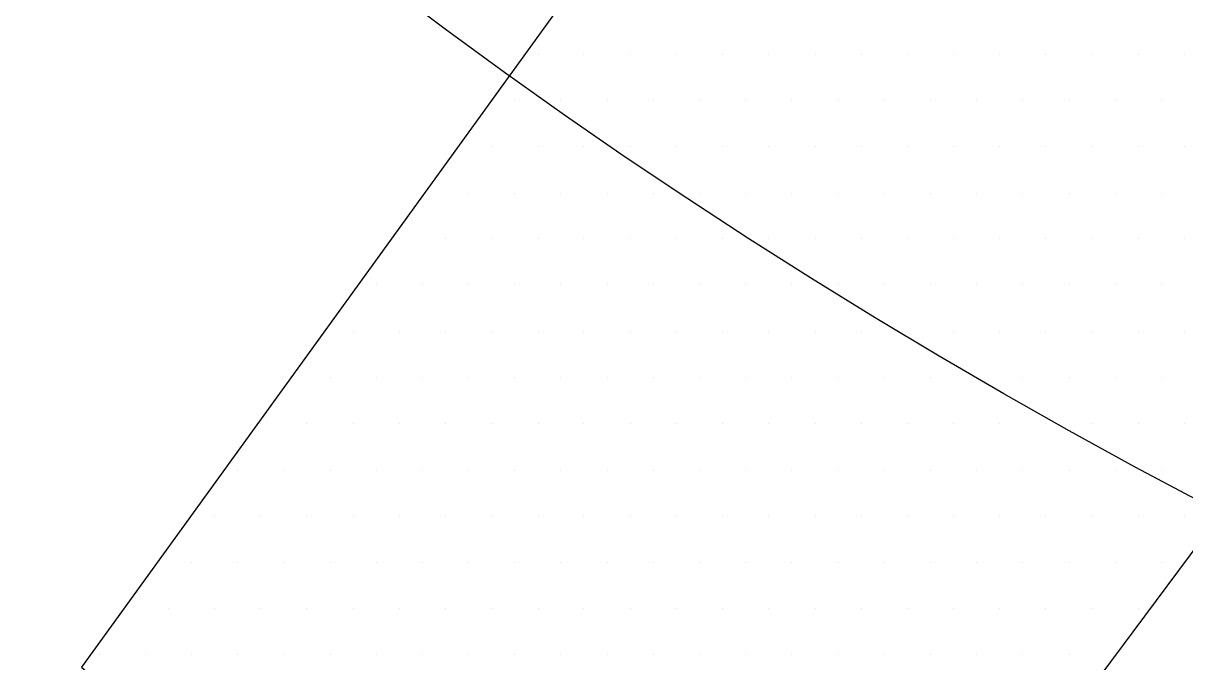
# Paper-space layout 'Layout1' of a CAD drawing. Extents: x -43 to 2298, y -18 to 768.
# Drawn here: x 1857.576 to 1858.962, y 26.048 to 26.81 of the extents above; entities that cross this region are included whole.
import ezdxf

# ---------------------------------------------------------------- set-up
doc = ezdxf.new("R2010")
doc.units = 0
doc.header["$LTSCALE"] = 2
doc.linetypes.add('CACHEX2', pattern=[0.75, 0.5, -0.25])
doc.layers.add('CARTOUCHE', color=7, linetype='Continuous')
doc.layers.add('LOGO', color=7, linetype='Continuous')

# ---------------------------------------------------------------- blocks, each defined once
blk = doc.blocks.new('A$C715108E3')
at = {"layer": 'LOGO', "color": 131}
for p, q in [((-15.8713, -21.5878), (-15.8713, -21.5878)), ((-15.845, -21.5878), (-15.845, -21.5878)), ((-15.754, -21.5878), (-15.754, -21.5878)), ((-15.6619, -21.5878), (-15.6619, -21.5878)), ((-15.5699, -21.5878), (-15.5699, -21.5878)), ((-15.4786, -21.5878), (-15.4786, -21.5878)), ((-15.3866, -21.5878), (-15.3866, -21.5878)), ((-15.2948, -21.5878), (-15.2948, -21.5878)), ((-15.203, -21.5878), (-15.203, -21.5878)), ((-15.1117, -21.5878), (-15.1117, -21.5878)), ((-15.0197, -21.5878), (-15.0197, -21.5878)), ((-14.9278, -21.5878), (-14.9278, -21.5878)), ((-14.8364, -21.5878), (-14.8364, -21.5878)), ((-14.7444, -21.5878), (-14.7444, -21.5878)), ((-14.6527, -21.5878), (-14.6527, -21.5878)), ((-14.5611, -21.5878), (-14.5611, -21.5878)), ((-15.9376, -21.6792), (-15.9376, -21.6792)), ((-15.8915, -21.6792), (-15.8915, -21.6792)), ((-15.7995, -21.6792), (-15.7995, -21.6792)), ((-15.7075, -21.6792), (-15.7075, -21.6792)), ((-15.616, -21.6792), (-15.616, -21.6792)), ((-15.5242, -21.6792), (-15.5242, -21.6792)), ((-15.4324, -21.6792), (-15.4324, -21.6792)), ((-15.3409, -21.6792), (-15.3409, -21.6792)), ((-15.2491, -21.6792), (-15.2491, -21.6792)), ((-15.1572, -21.6792), (-15.1572, -21.6792)), ((-15.0652, -21.6792), (-15.0652, -21.6792)), ((-14.9739, -21.6792), (-14.9739, -21.6792)), ((-14.8819, -21.6792), (-14.8819, -21.6792)), ((-14.7903, -21.6792), (-14.7903, -21.6792)), ((-14.6988, -21.6792), (-14.6988, -21.6792)), ((-14.607, -21.6792), (-14.607, -21.6792)), ((-16.0032, -21.7705), (-16.0032, -21.7705)), ((-15.9369, -21.7705), (-15.9369, -21.7705)), ((-15.845, -21.7705), (-15.845, -21.7705)), ((-15.754, -21.7705), (-15.754, -21.7705)), ((-15.6619, -21.7705), (-15.6619, -21.7705)), ((-15.5699, -21.7705), (-15.5699, -21.7705)), ((-15.4786, -21.7705), (-15.4786, -21.7705)), ((-15.3866, -21.7705), (-15.3866, -21.7705)), ((-15.2948, -21.7705), (-15.2948, -21.7705)), ((-15.203, -21.7705), (-15.203, -21.7705)), ((-15.1117, -21.7705), (-15.1117, -21.7705)), ((-15.0197, -21.7705), (-15.0197, -21.7705)), ((-14.9278, -21.7705), (-14.9278, -21.7705)), ((-14.8364, -21.7705), (-14.8364, -21.7705)), ((-14.7444, -21.7705), (-14.7444, -21.7705)), ((-14.6527, -21.7705), (-14.6527, -21.7705)), ((-14.5611, -21.7705), (-14.5611, -21.7705)), ((-16.0697, -21.8631), (-16.0697, -21.8631)), ((-15.9828, -21.8631), (-15.9828, -21.8631)), ((-15.8915, -21.8631), (-15.8915, -21.8631)), ((-15.7995, -21.8631), (-15.7995, -21.8631)), ((-15.7075, -21.8631), (-15.7075, -21.8631)), ((-15.616, -21.8631), (-15.616, -21.8631)), ((-15.5242, -21.8631), (-15.5242, -21.8631)), ((-15.4324, -21.8631), (-15.4324, -21.8631)), ((-15.3409, -21.8631), (-15.3409, -21.8631)), ((-15.2491, -21.8631), (-15.2491, -21.8631)), ((-15.1572, -21.8631), (-15.1572, -21.8631)), ((-15.0652, -21.8631), (-15.0652, -21.8631)), ((-14.9739, -21.8631), (-14.9739, -21.8631)), ((-14.8819, -21.8631), (-14.8819, -21.8631)), ((-14.7903, -21.8631), (-14.7903, -21.8631)), ((-14.6988, -21.8631), (-14.6988, -21.8631)), ((-14.607, -21.8631), (-14.607, -21.8631)), ((-16.1361, -21.9543), (-16.1361, -21.9543)), ((-16.1203, -21.9543), (-16.1203, -21.9543)), ((-16.0287, -21.9543), (-16.0287, -21.9543)), ((-15.9369, -21.9543), (-15.9369, -21.9543)), ((-15.845, -21.9543), (-15.845, -21.9543)), ((-15.754, -21.9543), (-15.754, -21.9543)), ((-15.6619, -21.9543), (-15.6619, -21.9543)), ((-15.5699, -21.9543), (-15.5699, -21.9543)), ((-15.4786, -21.9543), (-15.4786, -21.9543)), ((-15.3866, -21.9543), (-15.3866, -21.9543)), ((-15.2948, -21.9543), (-15.2948, -21.9543)), ((-15.203, -21.9543), (-15.203, -21.9543)), ((-15.1117, -21.9543), (-15.1117, -21.9543)), ((-15.0197, -21.9543), (-15.0197, -21.9543)), ((-14.9278, -21.9543), (-14.9278, -21.9543)), ((-14.8364, -21.9543), (-14.8364, -21.9543)), ((-14.7444, -21.9543), (-14.7444, -21.9543)), ((-14.6527, -21.9543), (-14.6527, -21.9543)), ((-14.5611, -21.9543), (-14.5611, -21.9543)), ((-16.2026, -22.0454), (-16.2026, -22.0454)), ((-16.1666, -22.0454), (-16.1666, -22.0454)), ((-16.0744, -22.0454), (-16.0744, -22.0454)), ((-15.9828, -22.0454), (-15.9828, -22.0454)), ((-15.8915, -22.0454), (-15.8915, -22.0454)), ((-15.7995, -22.0454), (-15.7995, -22.0454)), ((-15.7075, -22.0454), (-15.7075, -22.0454)), ((-15.616, -22.0454), (-15.616, -22.0454)), ((-15.5242, -22.0454), (-15.5242, -22.0454)), ((-15.4324, -22.0454), (-15.4324, -22.0454)), ((-15.3409, -22.0454), (-15.3409, -22.0454)), ((-15.2491, -22.0454), (-15.2491, -22.0454)), ((-15.1572, -22.0454), (-15.1572, -22.0454)), ((-15.0652, -22.0454), (-15.0652, -22.0454)), ((-14.9739, -22.0454), (-14.9739, -22.0454)), ((-14.8819, -22.0454), (-14.8819, -22.0454)), ((-14.7903, -22.0454), (-14.7903, -22.0454)), ((-14.6988, -22.0454), (-14.6988, -22.0454)), ((-14.607, -22.0454), (-14.607, -22.0454)), ((-16.2686, -22.1382), (-16.2686, -22.1382)), ((-16.212, -22.1382), (-16.212, -22.1382)), ((-16.1203, -22.1382), (-16.1203, -22.1382)), ((-16.0287, -22.1382), (-16.0287, -22.1382)), ((-15.9369, -22.1382), (-15.9369, -22.1382)), ((-15.845, -22.1382), (-15.845, -22.1382)), ((-15.754, -22.1382), (-15.754, -22.1382)), ((-15.6619, -22.1382), (-15.6619, -22.1382)), ((-15.5699, -22.1382), (-15.5699, -22.1382)), ((-15.4786, -22.1382), (-15.4786, -22.1382)), ((-15.3866, -22.1382), (-15.3866, -22.1382)), ((-15.2948, -22.1382), (-15.2948, -22.1382)), ((-15.203, -22.1382), (-15.203, -22.1382)), ((-15.1117, -22.1382), (-15.1117, -22.1382)), ((-15.0197, -22.1382), (-15.0197, -22.1382)), ((-14.9278, -22.1382), (-14.9278, -22.1382)), ((-14.8364, -22.1382), (-14.8364, -22.1382)), ((-14.7444, -22.1382), (-14.7444, -22.1382)), ((-14.6527, -22.1382), (-14.6527, -22.1382)), ((-14.5611, -22.1382), (-14.5611, -22.1382)), ((-16.3351, -22.2295), (-16.3351, -22.2295)), ((-16.2577, -22.2295), (-16.2577, -22.2295)), ((-16.1666, -22.2295), (-16.1666, -22.2295)), ((-16.0744, -22.2295), (-16.0744, -22.2295)), ((-15.9828, -22.2295), (-15.9828, -22.2295)), ((-15.8915, -22.2295), (-15.8915, -22.2295)), ((-15.7995, -22.2295), (-15.7995, -22.2295)), ((-15.7075, -22.2295), (-15.7075, -22.2295)), ((-15.616, -22.2295), (-15.616, -22.2295)), ((-15.5242, -22.2295), (-15.5242, -22.2295)), ((-15.4324, -22.2295), (-15.4324, -22.2295)), ((-15.3409, -22.2295), (-15.3409, -22.2295)), ((-15.2491, -22.2295), (-15.2491, -22.2295)), ((-15.1572, -22.2295), (-15.1572, -22.2295)), ((-15.0652, -22.2295), (-15.0652, -22.2295)), ((-14.9739, -22.2295), (-14.9739, -22.2295)), ((-14.8819, -22.2295), (-14.8819, -22.2295)), ((-14.7903, -22.2295), (-14.7903, -22.2295)), ((-14.6988, -22.2295), (-14.6988, -22.2295)), ((-14.607, -22.2295), (-14.607, -22.2295)), ((-16.4017, -22.3209), (-16.4017, -22.3209)), ((-16.3953, -22.3209), (-16.3953, -22.3209)), ((-16.304, -22.3209), (-16.304, -22.3209)), ((-16.212, -22.3209), (-16.212, -22.3209)), ((-16.1203, -22.3209), (-16.1203, -22.3209)), ((-16.0287, -22.3209), (-16.0287, -22.3209)), ((-15.9369, -22.3209), (-15.9369, -22.3209)), ((-15.845, -22.3209), (-15.845, -22.3209)), ((-15.754, -22.3209), (-15.754, -22.3209)), ((-15.6619, -22.3209), (-15.6619, -22.3209)), ((-15.5699, -22.3209), (-15.5699, -22.3209)), ((-15.4786, -22.3209), (-15.4786, -22.3209)), ((-15.3866, -22.3209), (-15.3866, -22.3209)), ((-15.2948, -22.3209), (-15.2948, -22.3209)), ((-15.203, -22.3209), (-15.203, -22.3209)), ((-15.1117, -22.3209), (-15.1117, -22.3209)), ((-15.0197, -22.3209), (-15.0197, -22.3209)), ((-14.9278, -22.3209), (-14.9278, -22.3209)), ((-14.8364, -22.3209), (-14.8364, -22.3209)), ((-14.7444, -22.3209), (-14.7444, -22.3209)), ((-14.6527, -22.3209), (-14.6527, -22.3209)), ((-14.5611, -22.3209), (-14.5611, -22.3209)), ((-16.4676, -22.4135), (-16.4676, -22.4135)), ((-16.4418, -22.4135), (-16.4418, -22.4135)), ((-16.3497, -22.4135), (-16.3497, -22.4135)), ((-16.2577, -22.4135), (-16.2577, -22.4135)), ((-16.1666, -22.4135), (-16.1666, -22.4135)), ((-16.0744, -22.4135), (-16.0744, -22.4135)), ((-15.9828, -22.4135), (-15.9828, -22.4135)), ((-15.8915, -22.4135), (-15.8915, -22.4135)), ((-15.7995, -22.4135), (-15.7995, -22.4135)), ((-15.7075, -22.4135), (-15.7075, -22.4135)), ((-15.616, -22.4135), (-15.616, -22.4135)), ((-15.5242, -22.4135), (-15.5242, -22.4135)), ((-15.4324, -22.4135), (-15.4324, -22.4135)), ((-15.3409, -22.4135), (-15.3409, -22.4135)), ((-15.2491, -22.4135), (-15.2491, -22.4135)), ((-15.1572, -22.4135), (-15.1572, -22.4135)), ((-15.0652, -22.4135), (-15.0652, -22.4135)), ((-14.9739, -22.4135), (-14.9739, -22.4135)), ((-14.8819, -22.4135), (-14.8819, -22.4135)), ((-14.7903, -22.4135), (-14.7903, -22.4135)), ((-14.6988, -22.4135), (-14.6988, -22.4135)), ((-14.607, -22.4135), (-14.607, -22.4135)), ((-16.5342, -22.5048), (-16.5342, -22.5048)), ((-16.4873, -22.5048), (-16.4873, -22.5048)), ((-16.3953, -22.5048), (-16.3953, -22.5048)), ((-16.304, -22.5048), (-16.304, -22.5048)), ((-16.212, -22.5048), (-16.212, -22.5048)), ((-16.1203, -22.5048), (-16.1203, -22.5048)), ((-16.0287, -22.5048), (-16.0287, -22.5048)), ((-15.9369, -22.5048), (-15.9369, -22.5048)), ((-15.845, -22.5048), (-15.845, -22.5048)), ((-15.754, -22.5048), (-15.754, -22.5048)), ((-15.6619, -22.5048), (-15.6619, -22.5048)), ((-15.5699, -22.5048), (-15.5699, -22.5048)), ((-15.4786, -22.5048), (-15.4786, -22.5048)), ((-15.3866, -22.5048), (-15.3866, -22.5048)), ((-15.2948, -22.5048), (-15.2948, -22.5048)), ((-15.203, -22.5048), (-15.203, -22.5048)), ((-15.1117, -22.5048), (-15.1117, -22.5048)), ((-15.0197, -22.5048), (-15.0197, -22.5048)), ((-14.9278, -22.5048), (-14.9278, -22.5048)), ((-14.8364, -22.5048), (-14.8364, -22.5048)), ((-14.7444, -22.5048), (-14.7444, -22.5048)), ((-14.6527, -22.5048), (-14.6527, -22.5048)), ((-14.5611, -22.5048), (-14.5611, -22.5048)), ((-16.6005, -22.596), (-16.6005, -22.596)), ((-16.5336, -22.596), (-16.5336, -22.596)), ((-16.4418, -22.596), (-16.4418, -22.596)), ((-16.3497, -22.596), (-16.3497, -22.596)), ((-16.2577, -22.596), (-16.2577, -22.596)), ((-16.1666, -22.596), (-16.1666, -22.596)), ((-16.0744, -22.596), (-16.0744, -22.596)), ((-15.9828, -22.596), (-15.9828, -22.596)), ((-15.8915, -22.596), (-15.8915, -22.596)), ((-15.7995, -22.596), (-15.7995, -22.596)), ((-15.7075, -22.596), (-15.7075, -22.596)), ((-15.616, -22.596), (-15.616, -22.596)), ((-15.5242, -22.596), (-15.5242, -22.596)), ((-15.4324, -22.596), (-15.4324, -22.596)), ((-15.3409, -22.596), (-15.3409, -22.596)), ((-15.2491, -22.596), (-15.2491, -22.596)), ((-15.1572, -22.596), (-15.1572, -22.596)), ((-15.0652, -22.596), (-15.0652, -22.596)), ((-14.9739, -22.596), (-14.9739, -22.596)), ((-14.8819, -22.596), (-14.8819, -22.596)), ((-14.7903, -22.596), (-14.7903, -22.596)), ((-14.6988, -22.596), (-14.6988, -22.596)), ((-14.607, -22.596), (-14.607, -22.596)), ((-16.667, -22.6884), (-16.667, -22.6884)), ((-16.5793, -22.6884), (-16.5793, -22.6884)), ((-16.4873, -22.6884), (-16.4873, -22.6884)), ((-16.3953, -22.6884), (-16.3953, -22.6884)), ((-16.304, -22.6884), (-16.304, -22.6884)), ((-16.212, -22.6884), (-16.212, -22.6884)), ((-16.1203, -22.6884), (-16.1203, -22.6884)), ((-16.0287, -22.6884), (-16.0287, -22.6884)), ((-15.9369, -22.6884), (-15.9369, -22.6884)), ((-15.845, -22.6884), (-15.845, -22.6884)), ((-15.754, -22.6884), (-15.754, -22.6884)), ((-15.6619, -22.6884), (-15.6619, -22.6884)), ((-15.5699, -22.6884), (-15.5699, -22.6884)), ((-15.4786, -22.6884), (-15.4786, -22.6884)), ((-15.3866, -22.6884), (-15.3866, -22.6884)), ((-15.2948, -22.6884), (-15.2948, -22.6884)), ((-15.203, -22.6884), (-15.203, -22.6884)), ((-15.1117, -22.6884), (-15.1117, -22.6884)), ((-15.0197, -22.6884), (-15.0197, -22.6884)), ((-14.9278, -22.6884), (-14.9278, -22.6884)), ((-14.8364, -22.6884), (-14.8364, -22.6884)), ((-14.7444, -22.6884), (-14.7444, -22.6884)), ((-14.6527, -22.6884), (-14.6527, -22.6884)), ((-16.7332, -22.7799), (-16.7332, -22.7799)), ((-16.7169, -22.7799), (-16.7169, -22.7799)), ((-16.6249, -22.7799), (-16.6249, -22.7799)), ((-16.5336, -22.7799), (-16.5336, -22.7799)), ((-16.4418, -22.7799), (-16.4418, -22.7799)), ((-16.3497, -22.7799), (-16.3497, -22.7799)), ((-16.2577, -22.7799), (-16.2577, -22.7799)), ((-16.1666, -22.7799), (-16.1666, -22.7799)), ((-16.0744, -22.7799), (-16.0744, -22.7799)), ((-15.9828, -22.7799), (-15.9828, -22.7799)), ((-15.8915, -22.7799), (-15.8915, -22.7799)), ((-15.7995, -22.7799), (-15.7995, -22.7799)), ((-15.7075, -22.7799), (-15.7075, -22.7799)), ((-15.616, -22.7799), (-15.616, -22.7799)), ((-15.5242, -22.7799), (-15.5242, -22.7799)), ((-15.4324, -22.7799), (-15.4324, -22.7799)), ((-15.3409, -22.7799), (-15.3409, -22.7799)), ((-15.2491, -22.7799), (-15.2491, -22.7799)), ((-15.1572, -22.7799), (-15.1572, -22.7799)), ((-15.0652, -22.7799), (-15.0652, -22.7799)), ((-14.9739, -22.7799), (-14.9739, -22.7799)), ((-14.8819, -22.7799), (-14.8819, -22.7799)), ((-14.7903, -22.7799), (-14.7903, -22.7799)), ((-14.6988, -22.7799), (-14.6988, -22.7799))]:
    blk.add_line(p, q, dxfattribs=at)
blk.add_lwpolyline([(-13.895, -18.9134), (-20.3713, -18.2597), (-20.2455, -18.5991), (-19.5037, -19.9063), (-19.4659, -20.0075), (-15.0643, -20.4719), (-16.7516, -22.8048), (-16.3741, -23.1322), (-15.8207, -23.5348), (-15.4563, -23.799), (-13.7331, -21.4856)], dxfattribs=at)
blk = doc.blocks.new('A$C581E6685')
at = {"layer": 'LOGO', "color": 32, "linetype": 'CACHEX2', "ltscale": 1.5}
blk.add_ellipse((-38.0538, 23.8138), major_axis=(-19.0311, -3.534), ratio=0.590567, dxfattribs=at)
at = {"layer": 'LOGO', "color": 32}
blk.add_ellipse((-37.6144, 23.8499), major_axis=(-13.5768, -4.2839), ratio=0.791971, dxfattribs=at)
at = {"layer": 'CARTOUCHE'}
blk.add_blockref('A$C715108E3', (-31.6739, 36.3189), dxfattribs=at)
blk = doc.blocks.new('A$C74495F84')
blk.add_wipeout([(0, 25.6223), (0.1652, 26.7367), (0.7383, 27.8861), (1.6708, 28.7909), (2.8466, 29.3316), (3.5435, 29.4509), (3.5435, 29.4509), (94.9287, 29.4623), (96.0552, 29.2902), (97.2167, 28.6987), (97.7035, 28.2661), (98.0951, 27.7798), (98.6162, 26.658), (98.7362, 26.0362), (98.7516, 25.8527), (98.7585, 3.8387), (98.5719, 2.6574), (98.0189, 1.5743), (97.5848, 1.0765), (97.1232, 0.6959), (95.9338, 0.1366), (95.4142, 0.0321), (95.1105, 0.0048), (3.7555, 0.0009), (2.7133, 0.169), (1.5147, 0.7841), (0.6714, 1.6707), (0.147, 2.7876), (0.0063, 3.6209)]).dxf.layer = 'CARTOUCHE'
at = {"layer": 'CARTOUCHE'}
blk.add_rational_spline([(0, 25.6223), (0, 14.7312), (0, 3.84), (0, 0), (3.84, 0), (49.3793, 0), (94.9185, 0), (98.7585, 0), (98.7585, 3.84), (98.7585, 14.7312), (98.7585, 25.6223), (98.7585, 29.4623), (94.9185, 29.4623), (49.3793, 29.4623), (3.84, 29.4623), (0, 29.4623), (0, 25.6223)], [1, 1, 1, 0.707106781187, 1, 1, 1, 0.707106781187, 1, 1, 1, 0.707106781187, 1, 1, 1, 0.707106781187, 1], degree=2, knots=[0, 0, 0, 1, 1, 2.570796, 2.570796, 3.570796, 3.570796, 5.141593, 5.141593, 6.141593, 6.141593, 7.712389, 7.712389, 8.712389, 8.712389, 10.283185, 10.283185, 10.283185], dxfattribs=at)
at = {"layer": 'CARTOUCHE', "xscale": 0.6, "yscale": 0.6, "zscale": 0.6}
blk.add_blockref('A$C581E6685', (37.2707, 1.3806), dxfattribs=at)

psp = doc.layouts.get("Layout1")

# ---------------------------------------------------------------- block references
at = {"layer": 'CARTOUCHE'}
psp.add_blockref('A$C74495F84', (1849.4306, 16.5533), dxfattribs=at)

doc.saveas('drawing.dxf')
